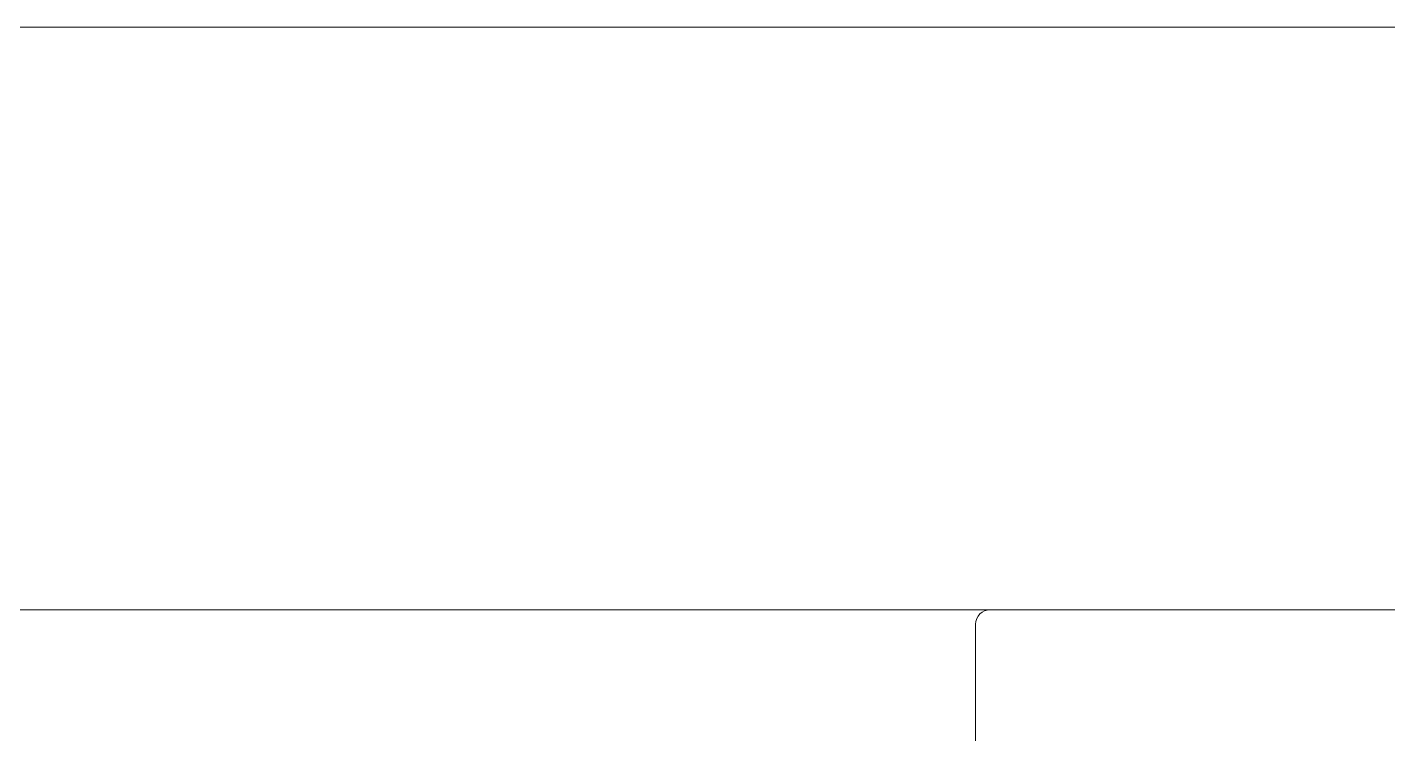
# Model space of a CAD drawing. Header units: metres. Extents: x 0.003 to 0.843, y 0.003 to 0.597.
# Drawn here: x 0.415556 to 0.419292, y 0.166499 to 0.16844 of the extents above; entities that cross this region are included whole.
import ezdxf

# ---------------------------------------------------------------- set-up
doc = ezdxf.new("R2010")
doc.units = ezdxf.units.M
doc.linetypes.add('AUSGEZOGEN', pattern=[0])
doc.linetypes.add('STRICHPUNKT', pattern=[25.4, 12.7, -6.35, 0, -6.35])
doc.layers.add('Fenster', color=7, linetype='AUSGEZOGEN', lineweight=18)
doc.layers.add('Vorhangbrett', color=7, linetype='AUSGEZOGEN', lineweight=13)

msp = doc.modelspace()

# ---------------------------------------------------------------- linework, layer by layer
at = {"layer": 'Fenster', "color": 7, "linetype": 'AUSGEZOGEN', "lineweight": 13}
for p, q in [((0.3902799843314415, 0.1668400032468407), (0.4182000025909146, 0.1668399941700459)), ((0.4182000025909218, 0.1668399900244604), (0.4196200025591804, 0.1668399924944147)), ((0.4181600033223659, 0.1664199899642726), (0.4181600026613922, 0.166799989955778))]:
    msp.add_line(p, q, dxfattribs=at)
msp.add_arc((0.4182000026604981, 0.1667999900253539), 3.999999910593032e-05, 90.00009966053629, 179.9999003386106, dxfattribs=at)
at = {"layer": 'Vorhangbrett', "color": 191, "linetype": 'STRICHPUNKT', "lineweight": 13, "true_color": 0xbe96ea}
msp.add_line((0.3234599928371607, 0.1684399963021279), (0.457859989833087, 0.1684399963021279), dxfattribs=at)

doc.saveas('drawing.dxf')
